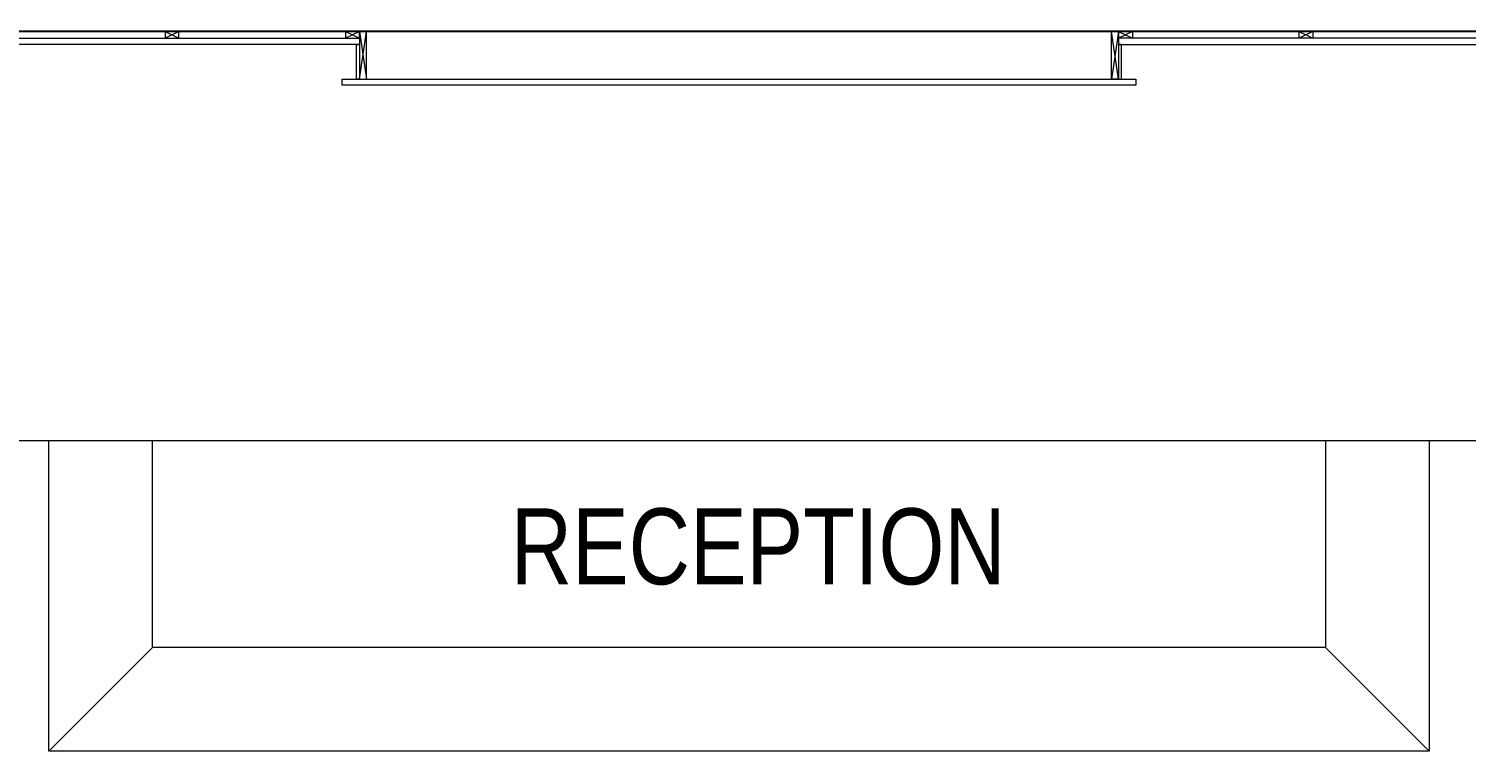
# Model space of a CAD drawing. Header units: millimetres. Extents: x -343543 to 400519, y -115663 to 104219.
# Drawn here: x -163392 to -159225, y 5100 to 7192 of the extents above; entities that cross this region are included whole.
import ezdxf
from ezdxf.xclip import XClip

# ---------------------------------------------------------------- set-up
doc = ezdxf.new("R2010")
doc.units = ezdxf.units.MM
doc.header["$XCLIPFRAME"] = 0
doc.linetypes.add('XREF MAT BANG TUONG XAY$0$CENTER', pattern=[50.8, 31.75, -6.35, 6.35, -6.35])
doc.layers.get('0').update_dxf_attribs({"color": 231, "lineweight": 0})
for name, color, linetype, lineweight in [('A-PATT', 252, 'Continuous', 9), ('A-SYMBOLS', 10, 'Continuous', 13), ('XREF MAT BANG TUONG XAY$0$$1$A-TEXT', 8, 'Continuous', 25), ('XREF MAT BANG TUONG XAY$0$01.Xref _MB T1$0$A-WALL-INT', 8, 'Continuous', 9), ('XREF MAT BANG TUONG XAY$0$A-GRID', 8, 'XREF MAT BANG TUONG XAY$0$CENTER', 15)]:
    doc.layers.add(name, color=color, linetype=linetype, lineweight=lineweight)
doc.layers.add('XREF MAT BANG TUONG XAY$0$A-FNSH', color=8, linetype='Continuous')
doc.styles.add('XREF MAT BANG TUONG XAY$0$Arial', font='arial.ttf', dxfattribs={"width": 0.8})

# ---------------------------------------------------------------- blocks, each defined once
blk = doc.blocks.new('XREF MAT BANG TUONG XAY$0$00.xref_IKIGAI_Truc')
at = {"layer": 'XREF MAT BANG TUONG XAY$0$A-GRID', "color": 8, "ltscale": 20}
blk.add_lwpolyline([(-2907.5, 6000), (42750, 6000)], dxfattribs=at)
blk = doc.blocks.new('XREF MAT BANG TUONG XAY$0$nngfbv')
at = {"layer": 'XREF MAT BANG TUONG XAY$0$01.Xref _MB T1$0$A-WALL-INT', "color": 8}
blk.add_lwpolyline([(20, -10), (20, 10), (-20, 10), (-20, -10)], close=True, dxfattribs=at)
for points in [[(-20, 10), (20, -10)], [(20, 10), (-20, -10)]]:
    blk.add_lwpolyline(points, dxfattribs=at)
blk = doc.blocks.new('XREF MAT BANG TUONG XAY$0$xref_IKIGAI_Cot')
at = {"layer": 'XREF MAT BANG TUONG XAY$0$A-GRID', "color": 8, "ltscale": 20}
blk.add_lwpolyline([(-2907.5, 6000), (42750, 6000)], dxfattribs=at)
blk = doc.blocks.new('XREF MAT BANG NOI THAT')
at = {"color": 8}
for p, q in [((18300, 5400), (18000, 5100)), ((21700, 5400), (22000, 5100))]:
    blk.add_line(p, q, dxfattribs=at)
for points in [[(18000, 6000), (22000, 6000), (22000, 5100), (18000, 5100)], [(18300, 6000), (21700, 6000), (21700, 5400), (18300, 5400)]]:
    blk.add_lwpolyline(points, close=True, dxfattribs=at)
blk = doc.blocks.new('01.Xref _MB T1')
at = {"layer": 'XREF MAT BANG TUONG XAY$0$01.Xref _MB T1$0$A-WALL-INT', "color": 8}
for points in [[(18919.99574, 7184.99669), (18899.99574, 7184.99669), (18899.9956, 7046.99999), (18919.9956, 7046.99999)], [(21079.99568, 7184.99669), (21099.99568, 7184.99669), (21099.99581, 7046.99999), (21079.99581, 7046.99999)], [(17812.81691, 7164.99794), (18899.99571, 7164.99794), (18899.99571, 7146.99794), (17812.81691, 7146.99794)], [(18890.9956, 7146.99794), (18899.9956, 7146.99794), (18899.9956, 7046.99999), (18890.9956, 7046.99999)], [(22187.17451, 7164.99794), (21099.99571, 7164.99794), (21099.99571, 7146.99794), (22187.17451, 7146.99794)], [(21108.99581, 7146.99794), (21099.99581, 7146.99794), (21099.99581, 7046.99999), (21108.99581, 7046.99999)], [(18849.99596, 7046.99999), (21149.99596, 7046.99999), (21149.99596, 7028.99999), (18849.99596, 7028.99999)]]:
    blk.add_lwpolyline(points, close=True, dxfattribs=at)
for points in [[(18899.9956, 7046.99999), (18919.99574, 7184.99669)], [(18899.99574, 7184.99669), (18919.9956, 7046.99999)], [(21099.99581, 7046.99999), (21079.99568, 7184.99669)], [(21099.99568, 7184.99669), (21079.99581, 7046.99999)]]:
    blk.add_lwpolyline(points, dxfattribs=at)
at = {"layer": 'XREF MAT BANG TUONG XAY$0$A-FNSH', "color": 8}
blk.add_lwpolyline([(23919.99202, 7525.001), (23919.99202, 7184.99069), (16079.9994, 7185.00001), (16079.9994, 7530.00096), (16204.99073, 7530.00096), (16204.99073, 7424.99999), (16409.99073, 7424.99999), (16409.99073, 7310), (21190.00011, 7310), (21190.00011, 9495), (16204.99072, 9495), (16204.99072, 8430.00096)], dxfattribs=at)
at = {"color": 8}
blk.add_blockref('XREF MAT BANG TUONG XAY$0$00.xref_IKIGAI_Truc', (0.00011, 0), dxfattribs=at)
ref = blk.add_blockref('XREF MAT BANG TUONG XAY$0$xref_IKIGAI_Cot', (-0.00927, -0.00001), dxfattribs=at)
XClip(ref).set_block_clipping_path([(-1610.3425959283, -2225.6693134198), (41829.1295208634, 21555.8819575264)])
at = {"layer": 'XREF MAT BANG TUONG XAY$0$01.Xref _MB T1$0$A-WALL-INT', "color": 8}
for p in [(18356.40631, 7174.99794), (18879.99571, 7174.99968)]:
    blk.add_blockref('XREF MAT BANG TUONG XAY$0$nngfbv', p, dxfattribs=at)
at = {"layer": 'XREF MAT BANG TUONG XAY$0$01.Xref _MB T1$0$A-WALL-INT', "color": 8, "xscale": -1}
for p in [(21119.99571, 7174.99968), (21643.58511, 7174.99794)]:
    blk.add_blockref('XREF MAT BANG TUONG XAY$0$nngfbv', p, dxfattribs=at)
at = {"layer": 'XREF MAT BANG TUONG XAY$0$$1$A-TEXT', "color": 8, "style": 'XREF MAT BANG TUONG XAY$0$Arial', "width": 0.8}
blk.add_text('RECEPTION', height=220, dxfattribs=at).set_placement((19338.76342, 5583.34196))
at = {"layer": 'A-PATT', "color": 8}
blk.add_blockref('XREF MAT BANG NOI THAT', (0, 0), dxfattribs=at)

msp = doc.modelspace()

# ---------------------------------------------------------------- block references
at = {"layer": 'A-SYMBOLS'}
msp.add_blockref('01.Xref _MB T1', (-181333.1, 0), dxfattribs=at)

doc.saveas('drawing.dxf')
